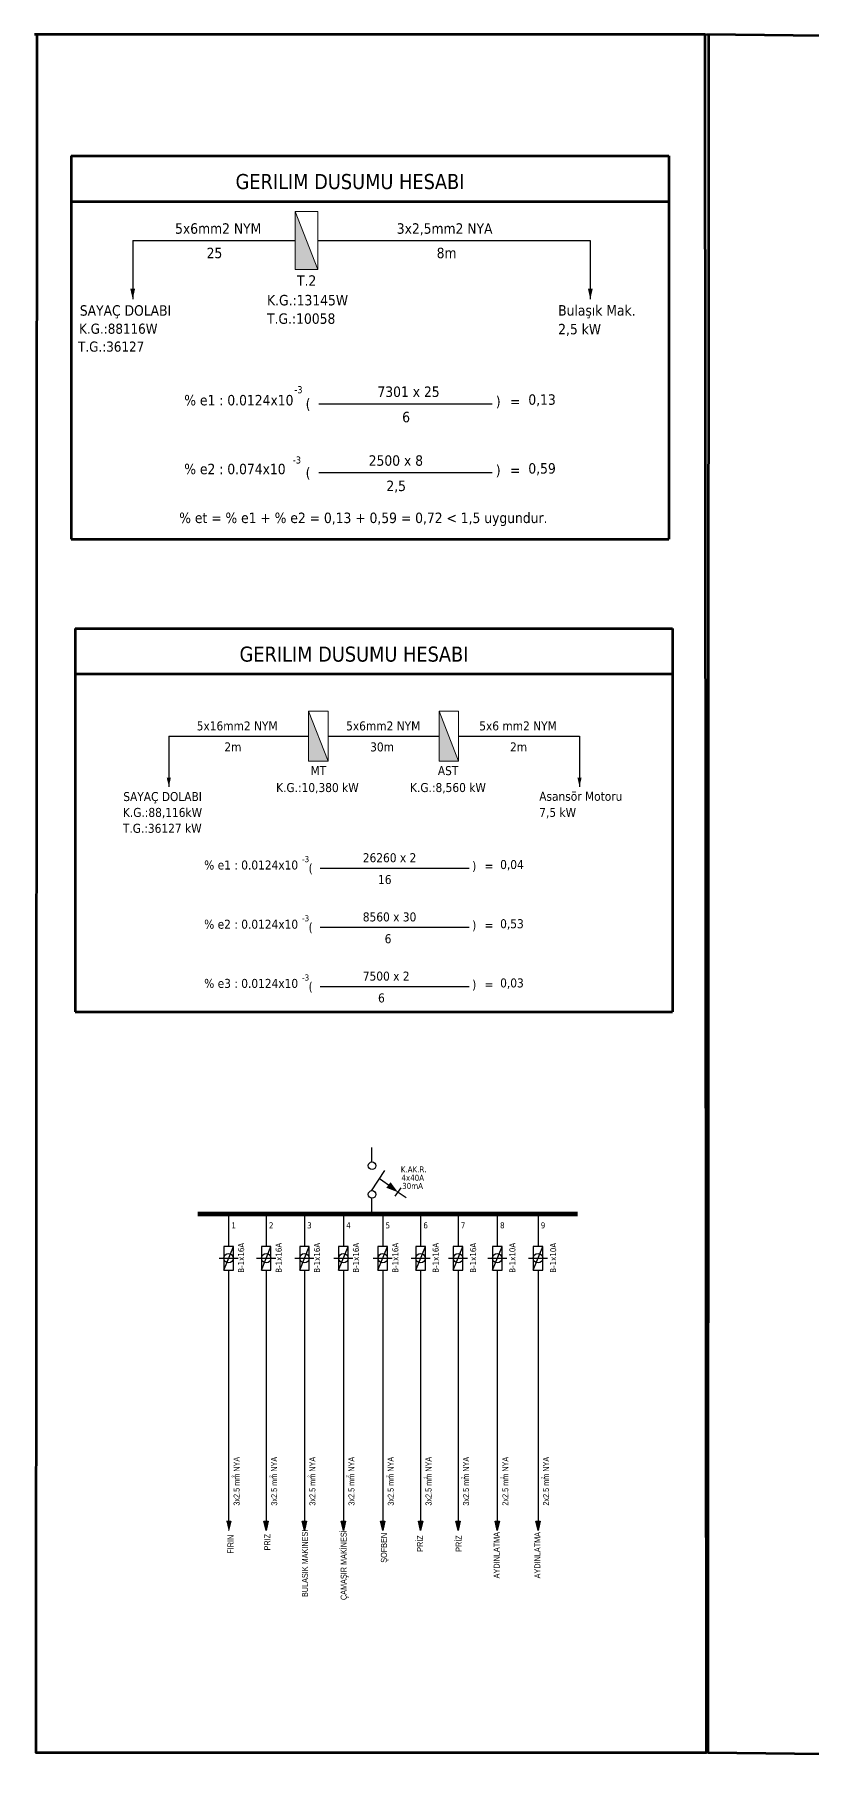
# Model space of a CAD drawing. Header units: millimetres. Extents: x -1335 to 33749, y 2338 to 5277.
# Drawn here: x 28297 to 29565, y 2361 to 5185 of the extents above; entities that cross this region are included whole.
import ezdxf

# ---------------------------------------------------------------- set-up
doc = ezdxf.new("R2010")
doc.units = ezdxf.units.MM
for name, color, linetype in [('00-04', 11, 'Continuous'), ('04', 11, 'Continuous'), ('KOLON SEMASI', 7, 'Continuous')]:
    doc.layers.add(name, color=color, linetype=linetype)
doc.layers.add('DUVAR', color=7, linetype='Continuous', lineweight=53)
doc.layers.add('PRIZ-ARM', color=2, linetype='Continuous', lineweight=20)
doc.styles.add('ROMANS', font='tahoma.ttf')
doc.styles.add('style2', font='arial.ttf')

# ---------------------------------------------------------------- blocks, each defined once
blk = doc.blocks.new('KAR')
at = {"color": 11, "linetype": 'Continuous'}
for p, q in [((-20.8, 7.9), (-11.5, 20.6)), ((-2, 24.2), (-11, 30.3)), ((-6.3, 27.2), (-0.8, 35.7)), ((-7.9, -0.7), (-29, 13.5))]:
    blk.add_line(p, q, dxfattribs=at)
blk.add_lwpolyline([(-13.9, 17.1, 7.33, 0, 0), (-6.3, 27.1, 0, 0, 0)], format="xyseb", dxfattribs=at)
at = {"color": 11}
for centre in [(-34, 0), (-4, 0)]:
    blk.add_circle(centre, 4, dxfattribs=at)
blk = doc.blocks.new('AT')
at = {"layer": 'PRIZ-ARM', "color": 7}
blk.add_line((-28.9, 0), (28.9, 22.6), dxfattribs=at)
at = {"layer": 'PRIZ-ARM', "color": 4}
for p, q in [((-28.9, 0), (-28.9, 22.6)), ((-28.9, 22.6), (28.9, 22.6)), ((28.9, 22.6), (28.9, 0)), ((28.9, 0), (-28.9, 0))]:
    blk.add_line(p, q, dxfattribs=at)
at = {"layer": 'PRIZ-ARM', "color": 7}
blk.add_solid([(28.9, 22.6), (28.9, 0), (-28.9, 0)], dxfattribs=at)

msp = doc.modelspace()

# ---------------------------------------------------------------- linework, layer by layer
at = {"color": 11, "linetype": 'Continuous'}
for p, q in [((28621.4, 3208.2), (28605.8, 3208.2)), ((28605.8, 3208.2), (28605.8, 3169.3)), ((28621.4, 3169.3), (28621.4, 3208.2)), ((28682.7, 3208.2), (28667.2, 3208.2)), ((28667.2, 3208.2), (28667.2, 3169.3)), ((28682.7, 3169.3), (28682.7, 3208.2)), ((28745.2, 3208.2), (28729.7, 3208.2)), ((28729.7, 3208.2), (28729.7, 3169.3)), ((28745.2, 3169.3), (28745.2, 3208.2)), ((28808.9, 3208.2), (28793.3, 3208.2)), ((28793.3, 3208.2), (28793.3, 3169.3)), ((28808.9, 3169.3), (28808.9, 3208.2)), ((28873.1, 3208.2), (28857.5, 3208.2)), ((28857.5, 3208.2), (28857.5, 3169.3)), ((28873.1, 3169.3), (28873.1, 3208.2)), ((28934.8, 3208.2), (28919.2, 3208.2)), ((28919.2, 3208.2), (28919.2, 3169.3)), ((28934.8, 3169.3), (28934.8, 3208.2)), ((28996, 3208.2), (28980.4, 3208.2)), ((28980.4, 3208.2), (28980.4, 3169.3)), ((28996, 3169.3), (28996, 3208.2)), ((29060, 3208.2), (29044.4, 3208.2)), ((29044.4, 3208.2), (29044.4, 3169.3)), ((29060, 3169.3), (29060, 3208.2)), ((29126.5, 3208.2), (29110.9, 3208.2)), ((29110.9, 3208.2), (29110.9, 3169.3)), ((29126.5, 3169.3), (29126.5, 3208.2)), ((28598, 3188.8), (28629.2, 3188.8)), ((28605.8, 3169.3), (28621.4, 3169.3)), ((28659.4, 3188.8), (28690.5, 3188.8)), ((28667.2, 3169.3), (28682.7, 3169.3)), ((28721.9, 3188.8), (28753, 3188.8)), ((28729.7, 3169.3), (28745.2, 3169.3)), ((28785.5, 3188.8), (28816.7, 3188.8)), ((28793.3, 3169.3), (28808.9, 3169.3)), ((28849.8, 3188.8), (28880.9, 3188.8)), ((28857.5, 3169.3), (28873.1, 3169.3)), ((28911.4, 3188.8), (28942.6, 3188.8)), ((28919.2, 3169.3), (28934.8, 3169.3)), ((28972.6, 3188.8), (29003.7, 3188.8)), ((28980.4, 3169.3), (28996, 3169.3)), ((29036.7, 3188.8), (29067.8, 3188.8)), ((29044.4, 3169.3), (29060, 3169.3)), ((29103.1, 3188.8), (29134.3, 3188.8)), ((29110.9, 3169.3), (29126.5, 3169.3))]:
    msp.add_line(p, q, dxfattribs=at)
at = {"color": 11}
for p, q in [((28605.8, 3169.3), (28621.4, 3208.2)), ((28667.2, 3169.3), (28682.7, 3208.2)), ((28729.7, 3169.3), (28745.2, 3208.2)), ((28793.3, 3169.3), (28808.9, 3208.2)), ((28857.5, 3169.3), (28873.1, 3208.2)), ((28919.2, 3169.3), (28934.8, 3208.2)), ((28980.4, 3169.3), (28996, 3208.2)), ((29044.4, 3169.3), (29060, 3208.2)), ((29110.9, 3169.3), (29126.5, 3208.2))]:
    msp.add_line(p, q, dxfattribs=at)
for centre in [(28613.6, 3188.8), (28675, 3188.8), (28737.5, 3188.8), (28801.1, 3188.8), (28865.3, 3188.8), (28927, 3188.8), (28988.2, 3188.8), (29052.2, 3188.8), (29118.7, 3188.8)]:
    msp.add_circle(centre, 7.78, dxfattribs=at)
at = {"layer": '04'}
for p, q in [((28457.1, 4849.7), (28722.3, 4849.7)), ((28759.3, 4849.7), (29204.1, 4849.7)), ((28516, 4040.8), (28744.3, 4040.8)), ((28776.1, 4040.8), (28957.3, 4040.8)), ((28989.1, 4040.8), (29186.4, 4040.8))]:
    msp.add_line(p, q, dxfattribs=at)
at = {"layer": '04', "color": 4}
for p, q in [((28457.1, 4849.7), (28457.1, 4753.7)), ((29204.1, 4849.7), (29204.1, 4753.7)), ((28516, 4040.8), (28516, 3958.2)), ((29186.4, 4040.8), (29186.4, 3958.2))]:
    msp.add_line(p, q, dxfattribs=at)
at = {"layer": '04', "color": 2}
for p, q in [((28761.2, 4583.1), (29044.1, 4583.1)), ((28761.2, 4470.8), (29044.1, 4470.8)), ((28763, 3825.4), (29006.4, 3825.4)), ((28763, 3728.8), (29006.4, 3728.8)), ((28763, 3632.2), (29006.4, 3632.2))]:
    msp.add_line(p, q, dxfattribs=at)
for points in [[(28453.2, 4770.6), (28461, 4770.6), (28457.1, 4753.6)], [(29200.2, 4770.6), (29208, 4770.6), (29204.1, 4753.6)], [(28512.7, 3972.8), (28519.4, 3972.8), (28516.1, 3958.2)], [(29183.1, 3972.8), (29189.8, 3972.8), (29186.5, 3958.2)]]:
    msp.add_solid(points, dxfattribs=at)
at = {"layer": 'DUVAR'}
for p, q in [((28356.5, 4987.6), (29332, 4987.6)), ((28356.5, 4987.6), (28356.5, 4362)), ((29332, 4987.6), (29332, 4362)), ((28356.5, 4913.3), (29332, 4913.3)), ((28356.5, 4913.3), (29332, 4913.3)), ((28356.5, 4362), (29332, 4362)), ((28356.5, 4362), (29332, 4362)), ((28363, 4216.5), (29338.5, 4216.5)), ((28363, 4216.5), (28363, 3590.9)), ((29338.5, 4216.5), (29338.5, 3590.9)), ((28363, 4142.3), (29338.5, 4142.3)), ((28363, 4142.3), (29338.5, 4142.3)), ((28363, 3590.9), (29338.5, 3590.9)), ((28363, 3590.9), (29338.5, 3590.9))]:
    msp.add_line(p, q, dxfattribs=at)
for points in [[(28300.5, 5185.4), (28299, 2382.4), (29393.7, 2382.4), (29391.6, 5185.4), (28297, 5185.4)], [(29397.2, 5185.4), (29395.7, 2382.4), (31237.2, 2361.3), (31235.2, 5164.3), (29393.7, 5185.4)]]:
    msp.add_lwpolyline(points, dxfattribs=at)
at = {"layer": 'KOLON SEMASI'}
for p, q in [((28847.6, 3345.8), (28847.6, 3369.4)), ((28847.6, 3260.9), (28847.6, 3286.6))]:
    msp.add_line(p, q, dxfattribs=at)
at = {"layer": 'KOLON SEMASI', "color": 6}
for p, q in [((28613.6, 3260.9), (28613.6, 3208.2)), ((28675, 3260.9), (28675, 3208.2)), ((28737.5, 3260.9), (28737.5, 3208.2)), ((28801.1, 3260.9), (28801.1, 3208.2)), ((28865.3, 3260.9), (28865.3, 3208.2)), ((28927, 3260.9), (28927, 3208.2)), ((28988.2, 3260.9), (28988.2, 3208.2)), ((29052.2, 3260.9), (29052.2, 3208.2)), ((29118.7, 3260.9), (29118.7, 3208.2)), ((28613.6, 3169.3), (28613.6, 2754)), ((28675, 3169.3), (28675, 2754)), ((28737.5, 3169.3), (28737.5, 2754)), ((28801.1, 3169.3), (28801.1, 2754)), ((28865.3, 3169.3), (28865.3, 2754)), ((28927, 3169.3), (28927, 2754)), ((28988.2, 3169.3), (28988.2, 2754)), ((29052.2, 3169.3), (29052.2, 2754)), ((29118.7, 3169.3), (29118.7, 2754))]:
    msp.add_line(p, q, dxfattribs=at)
at = {"layer": 'KOLON SEMASI', "color": 2}
for p, q in [((28610.1, 2759.9), (28617.2, 2759.9)), ((28617.2, 2759.9), (28613.6, 2744.3)), ((28675, 2744.3), (28671.4, 2759.9)), ((28671.4, 2759.9), (28678.5, 2759.9)), ((28678.5, 2759.9), (28675, 2744.3)), ((28737.5, 2744.3), (28733.9, 2759.9)), ((28733.9, 2759.9), (28741, 2759.9)), ((28741, 2759.9), (28737.5, 2744.3)), ((28801.1, 2744.3), (28797.5, 2759.9)), ((28797.5, 2759.9), (28804.7, 2759.9)), ((28804.7, 2759.9), (28801.1, 2744.3)), ((28865.3, 2744.3), (28861.8, 2759.9)), ((28861.8, 2759.9), (28868.9, 2759.9)), ((28868.9, 2759.9), (28865.3, 2744.3)), ((28927, 2744.3), (28923.4, 2759.9)), ((28923.4, 2759.9), (28930.5, 2759.9)), ((28930.5, 2759.9), (28927, 2744.3)), ((28988.2, 2744.3), (28984.6, 2759.9)), ((28984.6, 2759.9), (28991.7, 2759.9)), ((28991.7, 2759.9), (28988.2, 2744.3)), ((29052.2, 2744.3), (29048.7, 2759.9)), ((29048.7, 2759.9), (29055.8, 2759.9)), ((29055.8, 2759.9), (29052.2, 2744.3)), ((29118.7, 2744.3), (29115.1, 2759.9)), ((29115.1, 2759.9), (29122.3, 2759.9)), ((29122.3, 2759.9), (29118.7, 2744.3))]:
    msp.add_line(p, q, dxfattribs=at)
at = {"layer": 'KOLON SEMASI', "color": 1, "const_width": 7.23}
msp.add_lwpolyline([(28563.3, 3260.9), (29183.6, 3260.9)], dxfattribs=at)
at = {"layer": 'KOLON SEMASI', "color": 2}
for points in [[(28610.1, 2759.9), (28617.2, 2759.9), (28613.6, 2744.3)], [(28671.4, 2759.9), (28678.5, 2759.9), (28675, 2744.3)], [(28733.9, 2759.9), (28741, 2759.9), (28737.5, 2744.3)], [(28797.5, 2759.9), (28804.7, 2759.9), (28801.1, 2744.3)], [(28861.8, 2759.9), (28868.9, 2759.9), (28865.3, 2744.3)], [(28923.4, 2759.9), (28930.5, 2759.9), (28927, 2744.3)], [(28984.6, 2759.9), (28991.7, 2759.9), (28988.2, 2744.3)], [(29048.7, 2759.9), (29055.8, 2759.9), (29052.2, 2744.3)], [(29115.1, 2759.9), (29122.3, 2759.9), (29118.7, 2744.3)]]:
    msp.add_solid(points, dxfattribs=at)

# ---------------------------------------------------------------- block references
at = {"layer": '00-04', "xscale": 1.55657533922995, "yscale": 1.55657533922995, "zscale": 1.55657533922995, "rotation": 270}
msp.add_blockref('KAR', (28847.9, 3286.7), dxfattribs=at)
at = {"layer": '04', "rotation": 270}
for p, xscale, yscale, zscale in [((28722.3, 4849.7), 1.637447011918495, 1.637447011918495, 1.637447011918495), ((28744.3, 4040.8), 1.408828745732431, 1.408828745732431, 1.408828745732431), ((28957.3, 4040.8), 1.408828745732431, 1.408828745732431, 1.408828745732431)]:
    msp.add_blockref('AT', p, dxfattribs=dict(at, xscale=xscale, yscale=yscale, zscale=zscale))

# ---------------------------------------------------------------- texts
at = {"layer": '04', "style": 'ROMANS'}
for p in [(28625, 4933.4), (28631.5, 4162.3)]:
    msp.add_text('GERILIM DUSUMU HESABI', height=24.562, dxfattribs=at).set_placement(p)
at = {"layer": '04', "color": 2, "style": 'ROMANS'}
for s, height, p in [('5x6mm2 NYM', 17.06, (28526.3, 4860.5)), ('3x2,5mm2 NYA', 17.057, (28888.2, 4860.5)), ('25', 17.06, (28577.8, 4820.6)), ('8m', 17.06, (28953.3, 4820.6)), ('T.2', 17.06, (28725.3, 4775.6)), ('K.G.:13145W', 17.057, (28676.4, 4743.6)), ('Bulaşık Mak.', 17.057, (29151.6, 4726.9)), ('SAYAÇ DOLABI', 17.057, (28370.8, 4726.8)), ('T.G.:10058', 17.06, (28676.4, 4713.5)), ('K.G.:88116W', 16.511, (28369.6, 4697.3)), ('2,5 kW', 17.06, (29151.6, 4696.4)), ('T.G.:36127', 16.51, (28368, 4668.1)), ('-3', 11.49, (28720.8, 4600.3)), ('7301 x 25', 17.06, (28856.6, 4594.2)), ('%%% e1 : 0.0124x10', 17.057, (28541.3, 4580.4)), ('(', 17.1, (28739.4, 4574.5)), ('0,13', 17.06, (29102.9, 4581.4)), ('6', 17.1, (28897, 4552.9)), ('-3', 11.49, (28718.4, 4485.6)), ('2500 x 8', 17.06, (28842.3, 4481.9)), ('%%% e2 : 0.074x10', 17.057, (28541.3, 4468.1)), ('(', 17.1, (28739.4, 4462.2)), ('0,59', 17.06, (29102.9, 4469.1)), ('2,5', 17.06, (28871.2, 4440.6)), ('%%% et = %%% e1 + %%% e2 = 0,13 + 0,59 = 0,72 < 1,5 uygundur.', 17.057, (28533.1, 4388.4)), ('5x16mm2 NYM', 14.675, (28561.6, 4050.1)), ('5x6mm2 NYM', 14.68, (28805.5, 4050.1)), ('5x6 mm2 NYM', 14.675, (29022.8, 4050.1)), ('2m', 14.68, (28606.7, 4015.8)), ('30m', 14.68, (28844.7, 4015.8)), ('2m', 14.68, (29073, 4015.8)), ('MT', 14.68, (28747.4, 3977.1)), ('AST', 14.68, (28955.2, 3977.1)), ('K.G.:10,380 kW', 14.675, (28691.2, 3949.5)), ('K.G.:8,560 kW', 14.675, (28909.8, 3949.5)), ('SAYAÇ DOLABI', 14.675, (28441.8, 3934.8)), ('Asansör Motoru', 14.675, (29120.7, 3935.2)), ('T.G.:36127 kW', 14.675, (28441.1, 3883)), ('K.G.:88,116kW', 14.675, (28441.1, 3908.9)), ('7,5 kW', 14.68, (29120.7, 3909)), ('-3', 9.89, (28733.5, 3835.1)), ('26260 x 2', 14.68, (28832.7, 3835)), ('%%% e1 : 0.0124x10', 14.675, (28573.8, 3823.1)), ('(', 14.7, (28744.2, 3818.1)), ('16', 14.68, (28857.6, 3799.4)), ('0,04', 14.68, (29056.9, 3823.9)), ('%%% e2 : 0.0124x10', 14.675, (28573.8, 3726.5)), ('-3', 9.89, (28733.5, 3738.5)), ('(', 14.7, (28744.2, 3721.5)), ('8560 x 30', 14.68, (28832.7, 3738.4)), ('0,53', 14.68, (29056.9, 3727.3)), ('6', 14.7, (28868.4, 3702.8)), ('%%% e3 : 0.0124x10', 14.675, (28573.8, 3629.9)), ('-3', 9.89, (28733.5, 3641.9)), ('7500 x 2', 14.68, (28832.7, 3641.8)), ('0,03', 14.68, (29056.9, 3630.7)), ('(', 14.7, (28744.2, 3624.8)), ('6', 14.7, (28857.6, 3606.2))]:
    msp.add_text(s, height=height, dxfattribs=at).set_placement(p)
for s, height, p in [('(', 17.1, (29057.7, 4593.2)), ('=', 17.1, (29090, 4593.2)), ('(', 17.1, (29057.7, 4481)), ('=', 17.1, (29090, 4481)), ('(', 14.7, (29018, 3834.2)), ('=', 14.7, (29045.8, 3834.2)), ('(', 14.7, (29018, 3737.6)), ('=', 14.7, (29045.8, 3737.6)), ('(', 14.7, (29018, 3640.9)), ('=', 14.7, (29045.8, 3640.9))]:
    msp.add_text(s, height=height, rotation=180, dxfattribs=at).set_placement(p)
at = {"layer": 'KOLON SEMASI', "color": 2, "style": 'ROMANS'}
for s, p in [('K.AK.R.', (28894.7, 3328.8)), ('4x40A', (28895.8, 3315.1)), ('30mA', (28897, 3301.9)), ('1', (28618.2, 3237.5)), ('2', (28679.5, 3237.5)), ('3', (28742, 3237.5)), ('4', (28805.7, 3237.5)), ('5', (28869.9, 3237.5)), ('6', (28931.6, 3237.5)), ('7', (28992.7, 3237.5)), ('8', (29056.8, 3237.5)), ('9', (29123.3, 3237.5))]:
    msp.add_text(s, height=9.81, dxfattribs=at).set_placement(p)
for s, p in [('B-1x16A', (28639, 3165)), ('B-1x16A', (28700.3, 3165)), ('B-1x16A', (28762.8, 3165)), ('B-1x16A', (28826.4, 3165)), ('B-1x16A', (28890.7, 3165)), ('B-1x16A', (28956.5, 3165)), ('B-1x16A', (29017.7, 3165)), ('B-1x10A', (29081.8, 3165)), ('B-1x10A', (29148.3, 3165))]:
    msp.add_text(s, height=9.81, rotation=90, dxfattribs=at).set_placement(p)
at = {"layer": 'KOLON SEMASI', "color": 2, "style": 'style2', "width": 0.75}
for s, height, p in [('3x2.5 mm NYA', 9.88, (28631.6, 2785.1)), ('3x2.5 mm NYA', 9.88, (28692.9, 2785.1)), ('3x2.5 mm NYA', 9.88, (28755.4, 2785.1)), ('3x2.5 mm NYA', 9.88, (28819.1, 2785.1)), ('3x2.5 mm NYA', 9.88, (28883.3, 2785.1)), ('3x2.5 mm NYA', 9.88, (28944.9, 2785.1)), ('3x2.5 mm NYA', 9.88, (29006.1, 2785.1)), ('2x2.5 mm NYA', 9.88, (29070.2, 2785.1)), ('2x2.5 mm NYA', 9.88, (29136.7, 2785.1)), ('2', 4.94, (28623.8, 2830.9)), ('2', 4.94, (28685.2, 2830.9)), ('2', 4.94, (28747.7, 2830.9)), ('2', 4.94, (28810.1, 2830.9)), ('2', 4.94, (28875.6, 2830.9)), ('2', 4.94, (28937.2, 2828.9)), ('2', 4.94, (28998.4, 2828.9)), ('2', 4.94, (29062.4, 2828.9)), ('2', 4.94, (29128.9, 2828.9)), ('FIRIN', 9.88, (28621.7, 2706.6)), ('PRIZ', 9.88, (28681.7, 2712)), ('BULASIK MAKINESI', 9.88, (28743.2, 2635.9)), ('ÇAMAŞIR MAKİNESİ', 9.88, (28806.4, 2631)), ('ŞOFBEN', 9.88, (28872.1, 2691.9)), ('PRİZ', 9.88, (28930.9, 2709.7)), ('PRİZ', 9.88, (28994.1, 2709.7)), ('AYDINLATMA', 9.88, (29056.1, 2666.4)), ('AYDINLATMA', 9.88, (29122.6, 2666.4))]:
    msp.add_text(s, height=height, rotation=90, dxfattribs=at).set_placement(p)

doc.saveas('drawing.dxf')
